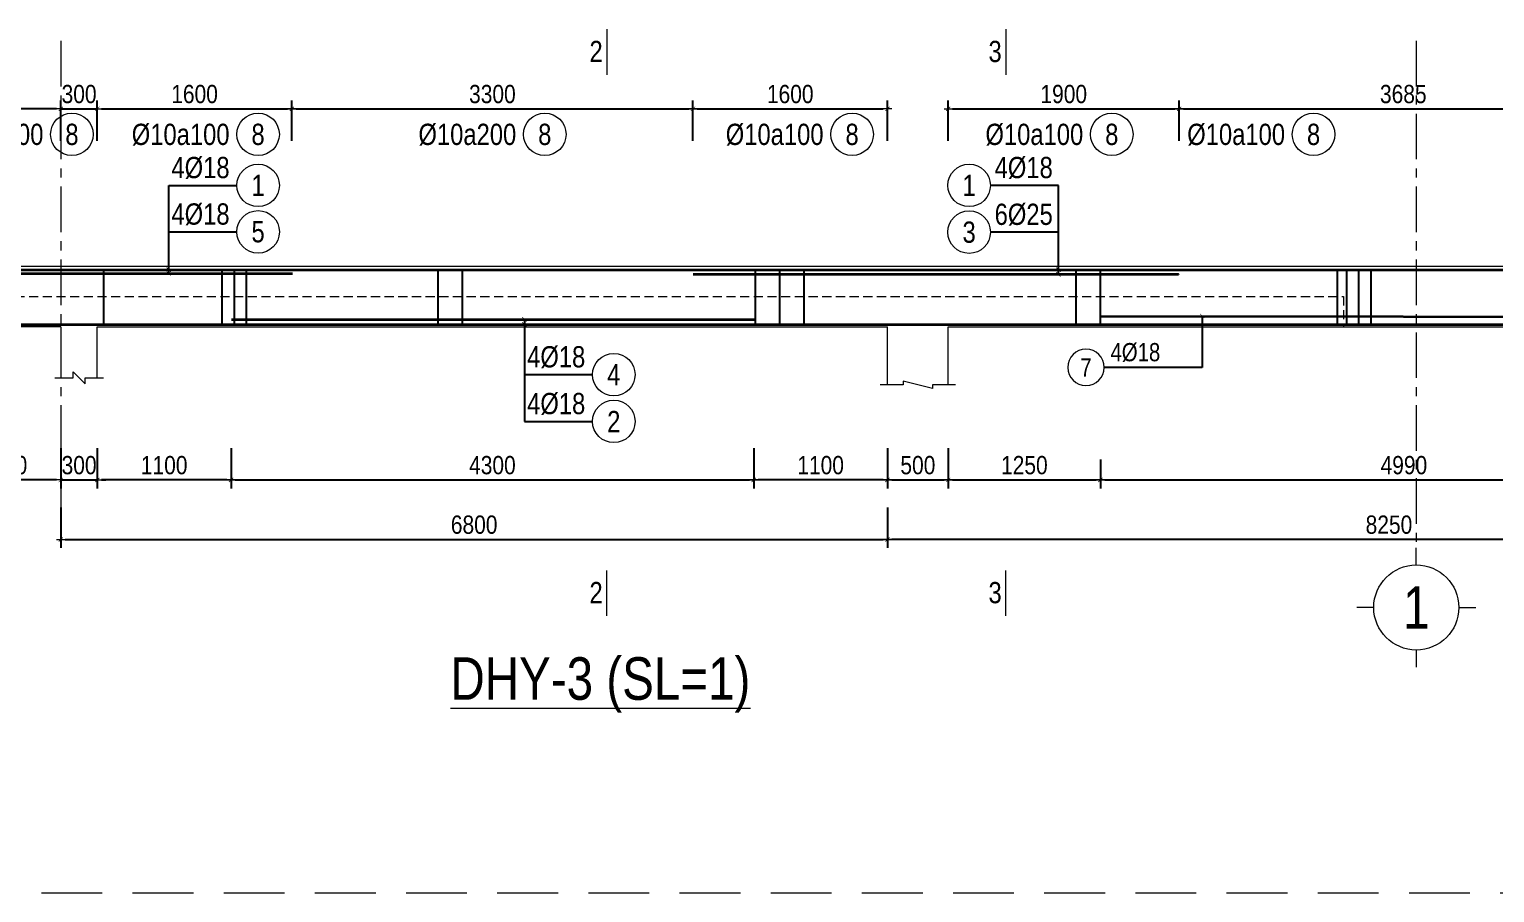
# Model space of a CAD drawing. Header units: millimetres. Extents: x 397144 to 10081729, y 99180 to 1327802.
# Drawn here: x 4971664 to 4983718, y 696950 to 704058 of the extents above; entities that cross this region are included whole.
import ezdxf
from ezdxf.enums import TextEntityAlignment as Align

# ---------------------------------------------------------------- set-up
doc = ezdxf.new("R2010")
doc.units = ezdxf.units.MM
doc.header["$PDSIZE"] = -10
doc.linetypes.add('CENTER', pattern=[2, 1.25, -0.25, 0.25, -0.25])
doc.linetypes.add('HIDDEN', pattern=[0.375, 0.25, -0.125])
doc.layers.get('0').update_dxf_attribs({"linetype": 'CONTINUOUS'})
doc.layers.get('Defpoints').update_dxf_attribs({"color": 12, "linetype": 'CONTINUOUS'})
for name, color, linetype, lineweight in [('kata_dim', 8, 'CONTINUOUS', 13), ('kata_grid', 8, 'CENTER', 13), ('kata_net khuat', 9, 'HIDDEN', 5), ('kata_net manh', 8, 'CONTINUOUS', 5), ('kata_net thay', 4, 'CONTINUOUS', 20), ('kata_text', 7, 'CONTINUOUS', 20), ('kata_thep chu', 1, 'CONTINUOUS', 35), ('kata_thep dai', 220, 'CONTINUOUS', 25)]:
    doc.layers.add(name, color=color, linetype=linetype, lineweight=lineweight)
doc.layers.add('KTH', color=7, linetype='CONTINUOUS', lineweight=5, true_color=0x004d99)
doc.styles.add('kata_text', font='arial.ttf', dxfattribs={"width": 0.8})
doc.styles.add('Star-HelCon', font='VHELVCN_0.TTF')
doc.dimstyles.new('kata_dim_70', dxfattribs={"dimscale": 70, "dimtxt": 2.15, "dimasz": 0.5, "dimexe": 1, "dimexo": 2, "dimtad": 1, "dimdec": 0, "dimrnd": 5, "dimzin": 0, "dimdsep": 46, "dimtxsty": 'Star-HelCon', "dimblk": 'kata_block_ArchTick', "dimcen": 0.09, "dimdle": 1.2, "dimclrd": 8, "dimclre": 8, "dimclrt": 3, "dimadec": 0, "dimazin": 0, "dimtfac": 1, "dimtdec": 0, "dimtix": 1, "dimtmove": 2, "dimatfit": 3, "dimfxl": 3.75, "dimfxlon": 1, "dimtolj": 1, "dimtzin": 0, "dimarcsym": 0})

# ---------------------------------------------------------------- blocks, each defined once
blk = doc.blocks.new('kata_block_TD')
at = {"color": 6, "linetype": 'ByBlock', "lineweight": -2, "style": 'kata_text', "width": 0.8}
blk.add_attdef('SECTDET2', text='', height=5, dxfattribs=at).set_placement((0, 7.97), align=Align.CENTER)
at = {"color": 0, "linetype": 'ByBlock', "lineweight": -2, "style": 'kata_text', "width": 0.8}
blk.add_attdef('SECTDET1', text='', height=5, dxfattribs=at).set_placement((0, 1.47), align=Align.CENTER)
at = {"color": 3, "lineweight": 25, "style": 'kata_text', "width": 0.8}
blk.add_attdef('SSCALE', text='', height=2.5, dxfattribs=at).set_placement((0, -4), align=Align.CENTER)
blk = doc.blocks.new('kata_block_ArchTick')
at = {"color": 8}
blk.add_line((1, 0), (-1, 0), dxfattribs=at)
at = {"color": 8, "const_width": 0.15}
blk.add_lwpolyline([(-0.5, -0.5), (0.5, 0.5)], dxfattribs=at)
blk = doc.blocks.new('*D596')
at = {"layer": 'Defpoints', "color": 0, "transparency": 16777216}
for p in [(4972223, 703403), (4971923, 702108), (4972223, 702108)]:
    blk.add_point(p, dxfattribs=at)
at = {"layer": 'kata_dim', "color": 8, "lineweight": -2, "transparency": 16777216}
for p, q in [((4971888, 703403), (4971853, 703403)), ((4971923, 703141), (4971923, 703473)), ((4971923, 703403), (4972223, 703403)), ((4972223, 703141), (4972223, 703473)), ((4972258, 703403), (4972293, 703403))]:
    blk.add_line(p, q, dxfattribs=at)
at = {"layer": 'kata_dim', "color": 8, "lineweight": -2, "transparency": 16777216, "xscale": 35, "yscale": 35, "zscale": 35}
blk.add_blockref('kata_block_ArchTick', (4971923, 703403), dxfattribs=at)
at = {"layer": 'kata_dim', "color": 8, "lineweight": -2, "transparency": 16777216, "xscale": 35, "yscale": 35, "zscale": 35, "rotation": 180}
blk.add_blockref('kata_block_ArchTick', (4972223, 703403), dxfattribs=at)
at = {"layer": 'kata_dim', "color": 3, "transparency": 16777216, "insert": (4972073, 703524), "char_height": 150.5, "attachment_point": 5, "style": 'Star-HelCon'}
blk.add_mtext('\\A1;300', dxfattribs=at)
blk = doc.blocks.new('*D597')
at = {"layer": 'Defpoints', "color": 0, "transparency": 16777216}
for p in [(4973823, 703403), (4972223, 702108), (4973823, 702108)]:
    blk.add_point(p, dxfattribs=at)
at = {"layer": 'kata_dim', "color": 8, "lineweight": -2, "transparency": 16777216}
for p, q in [((4972223, 703141), (4972223, 703473)), ((4972258, 703403), (4973788, 703403)), ((4973823, 703141), (4973823, 703473))]:
    blk.add_line(p, q, dxfattribs=at)
at = {"layer": 'kata_dim', "color": 8, "lineweight": -2, "transparency": 16777216, "xscale": 35, "yscale": 35, "zscale": 35, "rotation": 180}
blk.add_blockref('kata_block_ArchTick', (4972223, 703403), dxfattribs=at)
at = {"layer": 'kata_dim', "color": 8, "lineweight": -2, "transparency": 16777216, "xscale": 35, "yscale": 35, "zscale": 35}
blk.add_blockref('kata_block_ArchTick', (4973823, 703403), dxfattribs=at)
at = {"layer": 'kata_dim', "color": 3, "transparency": 16777216, "insert": (4973023, 703524), "char_height": 150.5, "attachment_point": 5, "style": 'Star-HelCon'}
blk.add_mtext('\\A1;1600', dxfattribs=at)
blk = doc.blocks.new('*D598')
at = {"layer": 'Defpoints', "color": 0, "transparency": 16777216}
for p in [(4977123, 703403), (4973823, 702108), (4977123, 702108)]:
    blk.add_point(p, dxfattribs=at)
at = {"layer": 'kata_dim', "color": 8, "lineweight": -2, "transparency": 16777216}
for p, q in [((4973823, 703141), (4973823, 703473)), ((4973858, 703403), (4977088, 703403)), ((4977123, 703141), (4977123, 703473))]:
    blk.add_line(p, q, dxfattribs=at)
at = {"layer": 'kata_dim', "color": 8, "lineweight": -2, "transparency": 16777216, "xscale": 35, "yscale": 35, "zscale": 35, "rotation": 180}
blk.add_blockref('kata_block_ArchTick', (4973823, 703403), dxfattribs=at)
at = {"layer": 'kata_dim', "color": 8, "lineweight": -2, "transparency": 16777216, "xscale": 35, "yscale": 35, "zscale": 35}
blk.add_blockref('kata_block_ArchTick', (4977123, 703403), dxfattribs=at)
at = {"layer": 'kata_dim', "color": 3, "transparency": 16777216, "insert": (4975473, 703524), "char_height": 150.5, "attachment_point": 5, "style": 'Star-HelCon'}
blk.add_mtext('\\A1;3300', dxfattribs=at)
blk = doc.blocks.new('*D599')
at = {"layer": 'Defpoints', "color": 0, "transparency": 16777216}
for p in [(4978723, 703403), (4977123, 702108), (4978723, 702108)]:
    blk.add_point(p, dxfattribs=at)
at = {"layer": 'kata_dim', "color": 8, "lineweight": -2, "transparency": 16777216}
for p, q in [((4977123, 703141), (4977123, 703473)), ((4977158, 703403), (4978688, 703403)), ((4978723, 703141), (4978723, 703473))]:
    blk.add_line(p, q, dxfattribs=at)
at = {"layer": 'kata_dim', "color": 8, "lineweight": -2, "transparency": 16777216, "xscale": 35, "yscale": 35, "zscale": 35, "rotation": 180}
blk.add_blockref('kata_block_ArchTick', (4977123, 703403), dxfattribs=at)
at = {"layer": 'kata_dim', "color": 8, "lineweight": -2, "transparency": 16777216, "xscale": 35, "yscale": 35, "zscale": 35}
blk.add_blockref('kata_block_ArchTick', (4978723, 703403), dxfattribs=at)
at = {"layer": 'kata_dim', "color": 3, "transparency": 16777216, "insert": (4977923, 703524), "char_height": 150.5, "attachment_point": 5, "style": 'Star-HelCon'}
blk.add_mtext('\\A1;1600', dxfattribs=at)
blk = doc.blocks.new('*D601')
at = {"layer": 'Defpoints', "color": 0, "transparency": 16777216}
for p in [(4971923, 701188), (4978723, 700348), (4978723, 699858)]:
    blk.add_point(p, dxfattribs=at)
at = {"layer": 'kata_dim', "color": 8, "lineweight": -2, "transparency": 16777216}
for p, q in [((4971923, 700121), (4971923, 699788)), ((4978723, 700121), (4978723, 699788)), ((4971958, 699858), (4978688, 699858))]:
    blk.add_line(p, q, dxfattribs=at)
at = {"layer": 'kata_dim', "color": 8, "lineweight": -2, "transparency": 16777216, "xscale": 35, "yscale": 35, "zscale": 35, "rotation": 180}
blk.add_blockref('kata_block_ArchTick', (4971923, 699858), dxfattribs=at)
at = {"layer": 'kata_dim', "color": 8, "lineweight": -2, "transparency": 16777216, "xscale": 35, "yscale": 35, "zscale": 35}
blk.add_blockref('kata_block_ArchTick', (4978723, 699858), dxfattribs=at)
at = {"layer": 'kata_dim', "color": 3, "transparency": 16777216, "insert": (4975323, 699979), "char_height": 150.5, "attachment_point": 5, "style": 'Star-HelCon'}
blk.add_mtext('\\A1;6800', dxfattribs=at)
blk = doc.blocks.new('*D602')
at = {"layer": 'Defpoints', "color": 0, "transparency": 16777216}
for p in [(4971923, 701608), (4972223, 701608), (4972223, 700348)]:
    blk.add_point(p, dxfattribs=at)
at = {"layer": 'kata_dim', "color": 8, "lineweight": -2, "transparency": 16777216}
for p, q in [((4971923, 700611), (4971923, 700278)), ((4972223, 700611), (4972223, 700278)), ((4971888, 700348), (4971853, 700348)), ((4971923, 700348), (4972223, 700348)), ((4972258, 700348), (4972293, 700348))]:
    blk.add_line(p, q, dxfattribs=at)
at = {"layer": 'kata_dim', "color": 8, "lineweight": -2, "transparency": 16777216, "xscale": 35, "yscale": 35, "zscale": 35}
blk.add_blockref('kata_block_ArchTick', (4971923, 700348), dxfattribs=at)
at = {"layer": 'kata_dim', "color": 8, "lineweight": -2, "transparency": 16777216, "xscale": 35, "yscale": 35, "zscale": 35, "rotation": 180}
blk.add_blockref('kata_block_ArchTick', (4972223, 700348), dxfattribs=at)
at = {"layer": 'kata_dim', "color": 3, "transparency": 16777216, "insert": (4972073, 700469), "char_height": 150.5, "attachment_point": 5, "style": 'Star-HelCon'}
blk.add_mtext('\\A1;300', dxfattribs=at)
blk = doc.blocks.new('*D603')
at = {"layer": 'Defpoints', "color": 0, "transparency": 16777216}
for p in [(4972223, 701608), (4973323, 701608), (4972223, 700348)]:
    blk.add_point(p, dxfattribs=at)
at = {"layer": 'kata_dim', "color": 8, "lineweight": -2, "transparency": 16777216}
for p, q in [((4972223, 700611), (4972223, 700278)), ((4973323, 700611), (4973323, 700278)), ((4973288, 700348), (4972258, 700348))]:
    blk.add_line(p, q, dxfattribs=at)
at = {"layer": 'kata_dim', "color": 8, "lineweight": -2, "transparency": 16777216, "xscale": 35, "yscale": 35, "zscale": 35, "rotation": 180}
blk.add_blockref('kata_block_ArchTick', (4972223, 700348), dxfattribs=at)
at = {"layer": 'kata_dim', "color": 8, "lineweight": -2, "transparency": 16777216, "xscale": 35, "yscale": 35, "zscale": 35}
blk.add_blockref('kata_block_ArchTick', (4973323, 700348), dxfattribs=at)
at = {"layer": 'kata_dim', "color": 3, "transparency": 16777216, "insert": (4972773, 700469), "char_height": 150.5, "attachment_point": 5, "style": 'Star-HelCon'}
blk.add_mtext('\\A1;1100', dxfattribs=at)
blk = doc.blocks.new('*D604')
at = {"layer": 'Defpoints', "color": 0, "transparency": 16777216}
for p in [(4973323, 701608), (4977623, 700611), (4977623, 700348)]:
    blk.add_point(p, dxfattribs=at)
at = {"layer": 'kata_dim', "color": 8, "lineweight": -2, "transparency": 16777216}
for p, q in [((4973323, 700611), (4973323, 700278)), ((4977623, 700471), (4977623, 700278)), ((4973358, 700348), (4977588, 700348))]:
    blk.add_line(p, q, dxfattribs=at)
at = {"layer": 'kata_dim', "color": 8, "lineweight": -2, "transparency": 16777216, "xscale": 35, "yscale": 35, "zscale": 35, "rotation": 180}
blk.add_blockref('kata_block_ArchTick', (4973323, 700348), dxfattribs=at)
at = {"layer": 'kata_dim', "color": 8, "lineweight": -2, "transparency": 16777216, "xscale": 35, "yscale": 35, "zscale": 35}
blk.add_blockref('kata_block_ArchTick', (4977623, 700348), dxfattribs=at)
at = {"layer": 'kata_dim', "color": 3, "transparency": 16777216, "insert": (4975473, 700469), "char_height": 150.5, "attachment_point": 5, "style": 'Star-HelCon'}
blk.add_mtext('\\A1;4300', dxfattribs=at)
blk = doc.blocks.new('*D605')
at = {"layer": 'Defpoints', "color": 0, "transparency": 16777216}
for p in [(4985466, 701036), (4980475, 700657), (4985466, 700348)]:
    blk.add_point(p, dxfattribs=at)
at = {"layer": 'kata_dim', "color": 8, "lineweight": -2, "transparency": 16777216}
for p, q in [((4985466, 700611), (4985466, 700278)), ((4980475, 700517), (4980475, 700278)), ((4980510, 700348), (4985431, 700348))]:
    blk.add_line(p, q, dxfattribs=at)
at = {"layer": 'kata_dim', "color": 8, "lineweight": -2, "transparency": 16777216, "xscale": 35, "yscale": 35, "zscale": 35, "rotation": 180}
blk.add_blockref('kata_block_ArchTick', (4980475, 700348), dxfattribs=at)
at = {"layer": 'kata_dim', "color": 8, "lineweight": -2, "transparency": 16777216, "xscale": 35, "yscale": 35, "zscale": 35}
blk.add_blockref('kata_block_ArchTick', (4985466, 700348), dxfattribs=at)
at = {"layer": 'kata_dim', "color": 3, "transparency": 16777216, "insert": (4982971, 700469), "char_height": 150.5, "attachment_point": 5, "style": 'Star-HelCon'}
blk.add_mtext('\\A1;4990', dxfattribs=at)
blk = doc.blocks.new('kata_block_GRID')
for p, q in [((0, 5), (0, 7)), ((-5, 0), (-7, 0)), ((5, 0), (7, 0)), ((0, -5), (0, -7))]:
    blk.add_line(p, q)
blk.add_circle((0, 0), 5)
at = {"color": 7, "style": 'kata_text', "width": 0.8}
blk.add_attdef('GRID', text='', height=5, dxfattribs=at).set_placement((0, 0), align=Align.MIDDLE)
blk = doc.blocks.new('*U11')
blk.add_circle((2.5, 0), 2.5)
at = {"layer": 'kata_text', "color": 3, "style": 'kata_text', "width": 0.8}
blk.add_attdef('DK2', text='', height=2.5, dxfattribs=at).set_placement((-0.85, 0.85), align=Align.RIGHT)
at = {"layer": 'kata_text', "color": 7, "style": 'kata_text', "width": 0.8}
blk.add_attdef('SH3', text='', height=2.5, dxfattribs=at).set_placement((2.5, 0), align=Align.MIDDLE)
blk = doc.blocks.new('*U14')
blk.add_circle((2.5, 0), 2.5)
at = {"layer": 'kata_text', "color": 3, "style": 'kata_text', "width": 0.8}
blk.add_attdef('DKKC2', text='', height=2.5, dxfattribs=at).set_placement((-0.85, -1.25), align=Align.RIGHT)
at = {"layer": 'kata_text', "color": 7, "style": 'kata_text', "width": 0.8}
blk.add_attdef('SH3', text='', height=2.5, dxfattribs=at).set_placement((2.5, 0), align=Align.MIDDLE)
blk = doc.blocks.new('kata_block_SECBAL')
at = {"color": 0, "linetype": 'ByBlock', "lineweight": -2}
blk.add_line((0, 4.36), (0, -1), dxfattribs=at)
at = {"color": 0, "linetype": 'ByBlock', "lineweight": -2, "style": 'kata_text', "width": 0.8}
blk.add_attdef('DETAIL', text='', height=2.5, dxfattribs=at).set_placement((-0.5, 1.75), align=Align.MIDDLE_RIGHT)
blk = doc.blocks.new('*U15')
at = {"color": 0, "linetype": 'ByBlock', "lineweight": -2}
blk.add_line((0, -1), (0, 4.36), dxfattribs=at)
at = {"color": 0, "linetype": 'ByBlock', "lineweight": -2, "style": 'kata_text', "width": 0.8}
blk.add_attdef('DETAIL', text='', height=2.5, dxfattribs=at).set_placement((-0.5, 1.75), align=Align.MIDDLE_RIGHT)
blk = doc.blocks.new('*D607')
at = {"layer": 'Defpoints', "color": 0, "ltscale": 0.8, "transparency": 16777216}
for p in [(4970986, 703403), (4971923, 702108), (4970986, 701858)]:
    blk.add_point(p, dxfattribs=at)
at = {"layer": 'kata_net thay', "color": 8, "lineweight": -2, "ltscale": 0.8, "transparency": 16777216}
for p, q in [((4970986, 703141), (4970986, 703473)), ((4971888, 703403), (4971021, 703403)), ((4971923, 703141), (4971923, 703473))]:
    blk.add_line(p, q, dxfattribs=at)
at = {"layer": 'kata_net thay', "color": 8, "lineweight": -2, "ltscale": 0.8, "transparency": 16777216, "xscale": 35, "yscale": 35, "zscale": 35, "rotation": 180}
blk.add_blockref('kata_block_ArchTick', (4970986, 703403), dxfattribs=at)
at = {"layer": 'kata_net thay', "color": 8, "lineweight": -2, "ltscale": 0.8, "transparency": 16777216, "xscale": 35, "yscale": 35, "zscale": 35}
blk.add_blockref('kata_block_ArchTick', (4971923, 703403), dxfattribs=at)
at = {"layer": 'kata_net thay', "color": 3, "ltscale": 0.8, "transparency": 16777216, "insert": (4971455, 703522), "char_height": 150.5, "attachment_point": 5, "style": 'Star-HelCon'}
blk.add_mtext('\\A1;-', dxfattribs=at)
blk = doc.blocks.new('*D617')
at = {"layer": 'Defpoints', "color": 0, "ltscale": 0.8, "transparency": 16777216}
for p in [(4970986, 701608), (4971923, 701608), (4970986, 700348)]:
    blk.add_point(p, dxfattribs=at)
at = {"layer": 'kata_net thay', "color": 8, "lineweight": -2, "ltscale": 0.8, "transparency": 16777216}
for p, q in [((4970986, 700611), (4970986, 700278)), ((4971923, 700611), (4971923, 700278)), ((4971888, 700348), (4971021, 700348))]:
    blk.add_line(p, q, dxfattribs=at)
at = {"layer": 'kata_net thay', "color": 8, "lineweight": -2, "ltscale": 0.8, "transparency": 16777216, "xscale": 35, "yscale": 35, "zscale": 35, "rotation": 180}
blk.add_blockref('kata_block_ArchTick', (4970986, 700348), dxfattribs=at)
at = {"layer": 'kata_net thay', "color": 8, "lineweight": -2, "ltscale": 0.8, "transparency": 16777216, "xscale": 35, "yscale": 35, "zscale": 35}
blk.add_blockref('kata_block_ArchTick', (4971923, 700348), dxfattribs=at)
at = {"layer": 'kata_net thay', "color": 3, "ltscale": 0.8, "transparency": 16777216, "insert": (4971455, 700469), "char_height": 150.5, "attachment_point": 5, "style": 'Star-HelCon'}
blk.add_mtext('\\A1;1440', dxfattribs=at)
blk = doc.blocks.new('*D608')
at = {"layer": 'Defpoints', "color": 0, "transparency": 16777216}
for p in [(4977623, 701608), (4978723, 701608), (4977623, 700348)]:
    blk.add_point(p, dxfattribs=at)
at = {"layer": 'kata_dim', "color": 8, "lineweight": -2, "transparency": 16777216}
for p, q in [((4977623, 700611), (4977623, 700278)), ((4978723, 700611), (4978723, 700278)), ((4978688, 700348), (4977658, 700348))]:
    blk.add_line(p, q, dxfattribs=at)
at = {"layer": 'kata_dim', "color": 8, "lineweight": -2, "transparency": 16777216, "xscale": 35, "yscale": 35, "zscale": 35, "rotation": 180}
blk.add_blockref('kata_block_ArchTick', (4977623, 700348), dxfattribs=at)
at = {"layer": 'kata_dim', "color": 8, "lineweight": -2, "transparency": 16777216, "xscale": 35, "yscale": 35, "zscale": 35}
blk.add_blockref('kata_block_ArchTick', (4978723, 700348), dxfattribs=at)
at = {"layer": 'kata_dim', "color": 3, "transparency": 16777216, "insert": (4978173, 700469), "char_height": 150.5, "attachment_point": 5, "style": 'Star-HelCon'}
blk.add_mtext('\\A1;1100', dxfattribs=at)
blk = doc.blocks.new('*D609')
at = {"layer": 'Defpoints', "color": 0, "transparency": 16777216}
for p in [(4981123, 703403), (4979223, 702108), (4981123, 702108)]:
    blk.add_point(p, dxfattribs=at)
at = {"layer": 'kata_dim', "color": 8, "lineweight": -2, "transparency": 16777216}
for p, q in [((4979223, 703141), (4979223, 703473)), ((4979258, 703403), (4981088, 703403)), ((4981123, 703141), (4981123, 703473))]:
    blk.add_line(p, q, dxfattribs=at)
at = {"layer": 'kata_dim', "color": 8, "lineweight": -2, "transparency": 16777216, "xscale": 35, "yscale": 35, "zscale": 35, "rotation": 180}
blk.add_blockref('kata_block_ArchTick', (4979223, 703403), dxfattribs=at)
at = {"layer": 'kata_dim', "color": 8, "lineweight": -2, "transparency": 16777216, "xscale": 35, "yscale": 35, "zscale": 35}
blk.add_blockref('kata_block_ArchTick', (4981123, 703403), dxfattribs=at)
at = {"layer": 'kata_dim', "color": 3, "transparency": 16777216, "insert": (4980173, 703524), "char_height": 150.5, "attachment_point": 5, "style": 'Star-HelCon'}
blk.add_mtext('\\A1;1900', dxfattribs=at)
blk = doc.blocks.new('*U12')
blk.add_circle((-2.5, 0), 2.5)
at = {"layer": 'kata_text', "color": 3, "style": 'kata_text', "width": 0.8}
blk.add_attdef('DK1', (0.5, 0.85), '', height=2.5, dxfattribs=at)
at = {"layer": 'kata_text', "color": 7, "style": 'kata_text', "width": 0.8}
blk.add_attdef('SH2', text='', height=2.5, dxfattribs=at).set_placement((-2.5, 0), align=Align.MIDDLE)
blk = doc.blocks.new('*D611')
at = {"layer": 'Defpoints', "color": 0, "transparency": 16777216}
for p in [(4978723, 701608), (4979223, 701608), (4979223, 700348)]:
    blk.add_point(p, dxfattribs=at)
at = {"layer": 'kata_dim', "color": 8, "lineweight": -2, "transparency": 16777216}
for p, q in [((4978723, 700611), (4978723, 700278)), ((4979223, 700611), (4979223, 700278)), ((4978758, 700348), (4979188, 700348))]:
    blk.add_line(p, q, dxfattribs=at)
at = {"layer": 'kata_dim', "color": 8, "lineweight": -2, "transparency": 16777216, "xscale": 35, "yscale": 35, "zscale": 35, "rotation": 180}
blk.add_blockref('kata_block_ArchTick', (4978723, 700348), dxfattribs=at)
at = {"layer": 'kata_dim', "color": 8, "lineweight": -2, "transparency": 16777216, "xscale": 35, "yscale": 35, "zscale": 35}
blk.add_blockref('kata_block_ArchTick', (4979223, 700348), dxfattribs=at)
at = {"layer": 'kata_dim', "color": 3, "transparency": 16777216, "insert": (4978973, 700469), "char_height": 150.5, "attachment_point": 5, "style": 'Star-HelCon'}
blk.add_mtext('\\A1;500', dxfattribs=at)
blk = doc.blocks.new('*D594')
at = {"layer": 'Defpoints', "color": 0, "transparency": 16777216}
for p in [(4979223, 701608), (4980475, 700657), (4980475, 700348)]:
    blk.add_point(p, dxfattribs=at)
at = {"layer": 'kata_dim', "color": 8, "lineweight": -2, "transparency": 16777216}
for p, q in [((4979223, 700611), (4979223, 700278)), ((4980475, 700517), (4980475, 700278)), ((4979258, 700348), (4980440, 700348))]:
    blk.add_line(p, q, dxfattribs=at)
at = {"layer": 'kata_dim', "color": 8, "lineweight": -2, "transparency": 16777216, "xscale": 35, "yscale": 35, "zscale": 35, "rotation": 180}
blk.add_blockref('kata_block_ArchTick', (4979223, 700348), dxfattribs=at)
at = {"layer": 'kata_dim', "color": 8, "lineweight": -2, "transparency": 16777216, "xscale": 35, "yscale": 35, "zscale": 35}
blk.add_blockref('kata_block_ArchTick', (4980475, 700348), dxfattribs=at)
at = {"layer": 'kata_dim', "color": 3, "transparency": 16777216, "insert": (4979849, 700469), "char_height": 150.5, "attachment_point": 5, "style": 'Star-HelCon'}
blk.add_mtext('\\A1;1250', dxfattribs=at)
blk = doc.blocks.new('*D595')
at = {"layer": 'Defpoints', "color": 0, "transparency": 16777216}
for p in [(4984810, 703403), (4984810, 702357), (4981123, 702108)]:
    blk.add_point(p, dxfattribs=at)
at = {"layer": 'KTH', "color": 8, "lineweight": -2, "transparency": 16777216}
for p, q in [((4981123, 703141), (4981123, 703473)), ((4981158, 703403), (4984775, 703403)), ((4984810, 703141), (4984810, 703473))]:
    blk.add_line(p, q, dxfattribs=at)
at = {"layer": 'KTH', "color": 8, "lineweight": -2, "transparency": 16777216, "xscale": 35, "yscale": 35, "zscale": 35, "rotation": 180}
blk.add_blockref('kata_block_ArchTick', (4981123, 703403), dxfattribs=at)
at = {"layer": 'KTH', "color": 8, "lineweight": -2, "transparency": 16777216, "xscale": 35, "yscale": 35, "zscale": 35}
blk.add_blockref('kata_block_ArchTick', (4984810, 703403), dxfattribs=at)
at = {"layer": 'KTH', "color": 3, "transparency": 16777216, "insert": (4982966, 703524), "char_height": 150.5, "attachment_point": 5, "style": 'Star-HelCon'}
blk.add_mtext('\\A1;3685', dxfattribs=at)
blk = doc.blocks.new('*D674')
at = {"layer": 'Defpoints', "color": 0, "ltscale": 0.8, "transparency": 16777216}
for p in [(4978723, 701608), (4986973, 700232), (4978723, 699858)]:
    blk.add_point(p, dxfattribs=at)
at = {"layer": 'kata_dim', "color": 8, "lineweight": -2, "ltscale": 0.8, "transparency": 16777216}
for p, q in [((4978723, 700121), (4978723, 699788)), ((4986973, 700092), (4986973, 699788)), ((4986938, 699858), (4978758, 699858))]:
    blk.add_line(p, q, dxfattribs=at)
at = {"layer": 'kata_dim', "color": 8, "lineweight": -2, "ltscale": 0.8, "transparency": 16777216, "xscale": 35, "yscale": 35, "zscale": 35, "rotation": 180}
blk.add_blockref('kata_block_ArchTick', (4978723, 699858), dxfattribs=at)
at = {"layer": 'kata_dim', "color": 8, "lineweight": -2, "ltscale": 0.8, "transparency": 16777216, "xscale": 35, "yscale": 35, "zscale": 35}
blk.add_blockref('kata_block_ArchTick', (4986973, 699858), dxfattribs=at)
at = {"layer": 'kata_dim', "color": 3, "ltscale": 0.8, "transparency": 16777216, "insert": (4982848, 699979), "char_height": 150.5, "attachment_point": 5, "style": 'Star-HelCon'}
blk.add_mtext('\\A1;8250', dxfattribs=at)

msp = doc.modelspace()

# ---------------------------------------------------------------- linework, layer by layer
at = {"layer": 'kata_dim'}
msp.add_lwpolyline([(4971873.14368, 701188.01633), (4972023.14368, 701188.01633), (4972023.14368, 701238.01633), (4972123.14368, 701138.01633), (4972123.14368, 701188.01633), (4972273.14368, 701188.01633)], dxfattribs=at)
at = {"layer": 'kata_grid', "ltscale": 300}
for p, q in [((4971923.14368, 703963.01633), (4971923.14368, 699788.01633)), ((4983073.14368, 703963.01633), (4983073.14368, 699788.01633))]:
    msp.add_line(p, q, dxfattribs=at)
at = {"layer": 'kata_net khuat', "ltscale": 300}
for p, q in [((4971923.14368, 702108.01633), (4972223.14368, 702108.01633)), ((4982473.14367, 702108.01633), (4984464.30691, 702108.01633))]:
    msp.add_line(p, q, dxfattribs=at)
at = {"layer": 'kata_net khuat', "ltscale": 2000}
msp.add_line((4968763.06992, 696949.96189), (5017397.96513, 696949.96189), dxfattribs=at)
at = {"layer": 'kata_net khuat', "ltscale": 300}
msp.add_lwpolyline([(4970736.20543, 701858.01633), (4970736.20543, 701608.01633), (4970986.20543, 701608.01633), (4970986.20543, 701858.01633), (4982473.14367, 701858.01633), (4982473.14367, 701608.01633)], dxfattribs=at)
at = {"layer": 'kata_net thay'}
for p, q in [((4971923.14368, 702108.01633), (4987209.6038, 702108.01633)), ((4978723.14368, 701131.07693), (4978723.14368, 701608.01633)), ((4979223.14368, 701131.07693), (4979223.14368, 701608.01633)), ((4979223.14368, 701608.01633), (4986709.6038, 701608.01633))]:
    msp.add_line(p, q, dxfattribs=at)
for points in [[(4971923.14368, 701608.01633), (4970736.20543, 701608.01633), (4970736.20543, 702108.01633), (4971923.14368, 702108.01633)], [(4971923.14368, 701608.01633), (4971923.14368, 701608.01633), (4971923.14368, 701188.01633)], [(4972223.14368, 701188.01633), (4972223.14368, 701608.01633), (4978723.14368, 701608.01633)], [(4979283.14368, 701131.07693), (4979093.14368, 701131.07693), (4979093.14368, 701101.07693), (4978853.14368, 701161.07693), (4978853.14368, 701131.07693), (4978663.14368, 701131.07693)]]:
    msp.add_lwpolyline(points, dxfattribs=at)
at = {"layer": 'kata_thep chu'}
for p, q in [((4970806.20543, 702079.01633), (4987147.28467, 702079.01633)), ((4970834.43381, 702046.74342), (4973827.65532, 702046.74342)), ((4973328.1795, 701669.96819), (4977630.21972, 701669.96819))]:
    msp.add_line(p, q, dxfattribs=at)
at = {"layer": 'kata_thep chu', "flags": 128}
for points in [[(4981116.58397, 702040.01633), (4981116.58397, 702040.01633, 0.414213562), (4981116.58397, 702040.01633), (4977123.80867, 702040.01633)], [(4985460.74512, 701689.08942), (4985460.74512, 701689.08942, -0.414213562), (4985460.74512, 701689.08942), (4980473.14367, 701694.11496)]]:
    msp.add_lwpolyline(points, format="xyb", dxfattribs=at)
at = {"layer": 'kata_thep chu'}
msp.add_lwpolyline([(4970840.71285, 701844.7764), (4970840.71285, 701648.96819, 0.4142135624), (4970860.71285, 701628.96819), (4987147.28467, 701628.96819)], format="xyb", dxfattribs=at)
at = {"layer": 'kata_thep dai', "ltscale": 52.5}
for p, q in [((4972273.14368, 702083.01633), (4972273.14368, 701633.01633)), ((4973248.14368, 702083.01633), (4973248.14368, 701633.01633)), ((4973348.14368, 702083.01633), (4973348.14368, 701633.01633)), ((4973448.14368, 702083.01633), (4973448.14368, 701633.01633)), ((4975023.14368, 702083.01633), (4975023.14368, 701633.01633)), ((4975223.14368, 702083.01633), (4975223.14368, 701633.01633)), ((4977633.69395, 702083.01633), (4977633.69395, 701633.01633)), ((4977833.69395, 702083.01633), (4977833.69395, 701633.01633)), ((4978033.69395, 702083.01633), (4978033.69395, 701633.01633)), ((4980273.14367, 702083.01633), (4980273.14367, 701633.01633)), ((4980473.14367, 702083.01633), (4980473.14367, 701633.01633)), ((4982423.14367, 702083.01633), (4982423.14367, 701633.01633)), ((4982498.14367, 702083.01633), (4982498.14367, 701633.01633)), ((4982598.14367, 702083.01633), (4982598.14367, 701633.01633)), ((4982698.14367, 702083.01633), (4982698.14367, 701633.01633))]:
    msp.add_line(p, q, dxfattribs=at)

# ---------------------------------------------------------------- block references
at = {"layer": 'kata_dim', "color": 2, "xscale": 70, "yscale": 70, "zscale": 70}
for name, p, values in [('kata_block_SECBAL', (4976415.36228, 703753.01633), {'DETAIL': '2'}), ('kata_block_SECBAL', (4979697.68536, 703753.01633), {'DETAIL': '3'}), ('*U15', (4976415.36228, 699298.01633), {'DETAIL': '2'}), ('*U15', (4979697.68536, 699298.01633), {'DETAIL': '3'})]:
    msp.add_blockref(name, p, dxfattribs=at).add_auto_attribs(values)
at = {"layer": 'kata_dim', "xscale": 70, "yscale": 70, "zscale": 70}
msp.add_blockref('kata_block_GRID', (4983073.14368, 699298.01633), dxfattribs=at).add_auto_attribs({'GRID': '1'})
at = {"layer": 'kata_net manh', "xscale": 70, "yscale": 70, "zscale": 70}
for name, p, values in [('*U14', (4971839.27662, 703193.01633), {'SH3': '8', 'DKKC2': '%%C10a100'}), ('*U14', (4973370.35351, 703193.01633), {'SH3': '8', 'DKKC2': '%%C10a100'}), ('*U14', (4975728.78283, 703193.01633), {'SH3': '8', 'DKKC2': '%%C10a200'}), ('*U14', (4978256.69769, 703193.01633), {'SH3': '8', 'DKKC2': '%%C10a100'}), ('*U14', (4980392.99885, 703193.01633), {'SH3': '8', 'DKKC2': '%%C10a100'}), ('*U14', (4982052.89742, 703193.01633), {'SH3': '8', 'DKKC2': '%%C10a100'}), ('*U11', (4973370.64368, 702773.01633), {'SH3': '1', 'DK2': '4%%c18'}), ('*U12', (4979569.45759, 702773.01633), {'SH2': '1', 'DK1': '4%%c18'}), ('*U11', (4973370.64368, 702390.26703), {'SH3': '5', 'DK2': '4%%c18'}), ('*U12', (4979569.45759, 702388.01633), {'SH2': '3', 'DK1': '6%%c25'}), ('*U11', (4976296.52795, 701214.96819), {'SH3': '4', 'DK2': '4%%c18'}), ('*U11', (4976296.52795, 700829.96819), {'SH3': '2', 'DK2': '4%%c18'})]:
    msp.add_blockref(name, p, dxfattribs=at).add_auto_attribs(values)
at = {"layer": 'kata_net manh'}
ref = msp.add_blockref('*U11', (4980505.94649, 701274.26195), dxfattribs=dict(at, xscale=-60, yscale=60, zscale=60))
ref.add_attrib('SH3', '7', dxfattribs={"layer": 'kata_text', "color": 7, "height": 150, "style": 'kata_text', "width": 0.8}).set_placement((4980355.94649, 701274.26195), align=Align.MIDDLE)
ref.add_attrib('DK2', '4%%C18', dxfattribs={"layer": 'kata_text', "color": 3, "height": 150, "style": 'kata_text', "width": 0.8}).set_placement((4980967.04199, 701324.99221), align=Align.RIGHT)
at = {"layer": 'kata_text'}
ref = msp.add_blockref('kata_block_TD', (4976361.37371, 698435.31863), dxfattribs=dict(at, xscale=70, yscale=70, zscale=70))
ref.add_attrib('SECTDET1', '%%UDHY-3 (SL=1)', dxfattribs={"layer": '0', "color": 0, "linetype": 'ByBlock', "lineweight": -2, "height": 350, "style": 'kata_text', "width": 0.8}).set_placement((4976361.37371, 698538.2641), align=Align.CENTER)

# ---------------------------------------------------------------- dimensions: what is measured, and where the dimension line sits
at = {"layer": 'kata_dim'}
for base, p1, p2, picture, middle in [((4972223.14368, 703403.01633), (4971923.14368, 702108.01633), (4972223.14368, 702108.01633), '*D596', (4972073.14368, 703523.62167)), ((4973823.14368, 703403.01633), (4972223.14368, 702108.01633), (4973823.14368, 702108.01633), '*D597', (4973023.14368, 703523.62167)), ((4977123.14367, 703403.01633), (4973823.14368, 702108.01633), (4977123.14367, 702108.01633), '*D598', (4975473.14367, 703523.62167)), ((4978723.14367, 703403.01633), (4977123.14367, 702108.01633), (4978723.14367, 702108.01633), '*D599', (4977923.14367, 703523.62167)), ((4981123.14368, 703403.01633), (4979223.14368, 702108.01633), (4981123.14368, 702108.01633), '*D609', (4980173.14368, 703523.62167)), ((4972223.14368, 700348.01633), (4971923.14368, 701608.01633), (4972223.14368, 701608.01633), '*D602', (4972073.14368, 700468.62167)), ((4972223.14368, 700348.01633), (4973323.14368, 701608.01633), (4972223.14368, 701608.01633), '*D603', (4972773.14368, 700468.62167)), ((4977623.14367, 700348.01633), (4973323.14368, 701608.01633), (4977623.14367, 700610.51633), '*D604', (4975473.14367, 700468.62167)), ((4977623.14367, 700348.01633), (4978723.14367, 701608.01633), (4977623.14367, 701608.01633), '*D608', (4978173.14367, 700468.62167)), ((4979223.14368, 700348.01633), (4978723.14367, 701608.01633), (4979223.14368, 701608.01633), '*D611', (4978973.14367, 700468.62167)), ((4980474.78087, 700348.01633), (4979223.14368, 701608.01633), (4980474.78087, 700657.2535), '*D594', (4979848.96227, 700468.62167)), ((4978723.14368, 699858.01633), (4971923.14368, 701188.01633), (4978723.14368, 700348.01633), '*D601', (4975323.14368, 699978.62167)), ((4985466.37374, 700348.01633), (4980474.78087, 700657.2535), (4985466.37374, 701035.787), '*D605', (4982970.5773, 700468.62167))]:
    dim = msp.add_linear_dim(base=base, p1=p1, p2=p2, dimstyle='kata_dim_70', dxfattribs=at)
    dim.commit()
    dim.dimension.update_dxf_attribs({"geometry": picture, "text_midpoint": middle})
at = {"layer": 'kata_dim', "ltscale": 0.8}
dim = msp.add_linear_dim(base=(4978723.14368, 699858.01633), p1=(4986973.14368, 700232.42089), p2=(4978723.14368, 701608.01633), dimstyle='kata_dim_70', dxfattribs=at)
dim.commit()
dim.dimension.update_dxf_attribs({"geometry": '*D674', "text_midpoint": (4982848.14368, 699978.62167)})
at = {"layer": 'kata_net thay', "ltscale": 0.8}
for base, p1, p2, text, picture, middle in [((4970986.20543, 703403.01633), (4971923.14368, 702108.01633), (4970986.20543, 701858.01633), '-', '*D607', (4971454.67455, 703522.01633)), ((4970986.20543, 700348.01633), (4971923.14368, 701608.01633), (4970986.20543, 701608.01633), '1440', '*D617', (4971454.67455, 700468.62167))]:
    dim = msp.add_linear_dim(base=base, p1=p1, p2=p2, text=text, dimstyle='kata_dim_70', dxfattribs=at)
    dim.commit()
    dim.dimension.update_dxf_attribs({"geometry": picture, "text_midpoint": middle})
at = {"layer": 'KTH'}
dim = msp.add_linear_dim(base=(4984809.6038, 703403.01633), p1=(4981123.14368, 702108.01633), p2=(4984809.6038, 702356.8086), dimstyle='kata_dim_70', dxfattribs=at)
dim.commit()
dim.dimension.update_dxf_attribs({"geometry": '*D595', "text_midpoint": (4982966.37374, 703523.62167)})

# ---------------------------------------------------------------- leaders
at = {"layer": 'kata_net manh'}
for points in [[(4972810.64368, 702079.01633), (4972810.64368, 702773.01633), (4973370.64368, 702773.01633)], [(4980129.45759, 702079.01633), (4980129.45759, 702773.01633), (4979569.45759, 702773.01633)], [(4972810.64368, 702046.74342), (4972810.64368, 702390.26703), (4973370.64368, 702390.26703)], [(4980129.45759, 702040.01633), (4980129.45759, 702388.01633), (4979569.45759, 702388.01633)], [(4975736.52795, 701669.96819), (4975736.52795, 701214.96819), (4976296.52795, 701214.96819)], [(4981310.94649, 701698.26195), (4981310.94649, 701274.26195), (4980505.94649, 701274.26195)], [(4975736.52795, 701628.96819), (4975736.52795, 700829.96819), (4976296.52795, 700829.96819)]]:
    msp.add_leader(points, dimstyle='kata_dim_70', override={"dimldrblk": 'ArchTick'}, dxfattribs=at)

doc.saveas('drawing.dxf')
